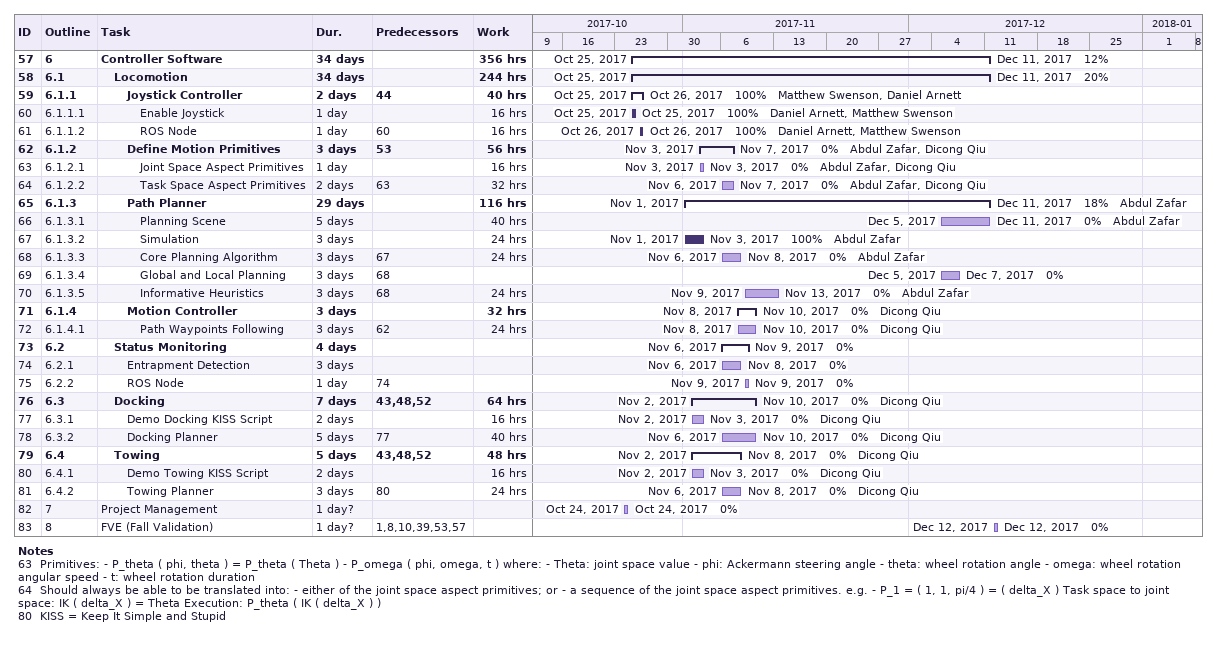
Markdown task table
| ID | WBS | Task | Duration | Start | Finish | Predecessors | Resources | % complete | Work (h) |
|---|---|---|---|---|---|---|---|---|---|
| 57 | 6 | **Controller Software** | 34d | 2017-10-25 | 2017-12-11 |  |  | 12 | 356 |
| 58 | 6.1 | **Locomotion** | 34d | 2017-10-25 | 2017-12-11 |  |  | 20 | 244 |
| 59 | 6.1.1 | **Joystick Controller** | 2d | 2017-10-25 | 2017-10-26 | 44 | Matthew Swenson, Daniel Arnett | 100 | 40 |
| 60 | 6.1.1.1 | Enable Joystick | 1d | 2017-10-25 | 2017-10-25 |  | Daniel Arnett, Matthew Swenson | 100 | 16 |
| 61 | 6.1.1.2 | ROS Node | 1d | 2017-10-26 | 2017-10-26 | 60 | Daniel Arnett, Matthew Swenson | 100 | 16 |
| 62 | 6.1.2 | **Define Motion Primitives** | 3d | 2017-11-03 | 2017-11-07 | 53 | Abdul Zafar, Dicong Qiu | 0 | 56 |
| 63 | 6.1.2.1 | Joint Space Aspect Primitives | 1d | 2017-11-03 | 2017-11-03 |  | Abdul Zafar, Dicong Qiu | 0 | 16 |
| 64 | 6.1.2.2 | Task Space Aspect Primitives | 2d | 2017-11-06 | 2017-11-07 | 63 | Abdul Zafar, Dicong Qiu | 0 | 32 |
| 65 | 6.1.3 | **Path Planner** | 29d | 2017-11-01 | 2017-12-11 |  | Abdul Zafar | 18 | 116 |
| 66 | 6.1.3.1 | Planning Scene | 5d | 2017-12-05 | 2017-12-11 |  | Abdul Zafar | 0 | 40 |
| 67 | 6.1.3.2 | Simulation | 3d | 2017-11-01 | 2017-11-03 |  | Abdul Zafar | 100 | 24 |
| 68 | 6.1.3.3 | Core Planning Algorithm | 3d | 2017-11-06 | 2017-11-08 | 67 | Abdul Zafar | 0 | 24 |
| 69 | 6.1.3.4 | Global and Local Planning | 3d | 2017-12-05 | 2017-12-07 | 68 |  | 0 |  |
| 70 | 6.1.3.5 | Informative Heuristics | 3d | 2017-11-09 | 2017-11-13 | 68 | Abdul Zafar | 0 | 24 |
| 71 | 6.1.4 | **Motion Controller** | 3d | 2017-11-08 | 2017-11-10 |  | Dicong Qiu | 0 | 32 |
| 72 | 6.1.4.1 | Path Waypoints Following | 3d | 2017-11-08 | 2017-11-10 | 62 | Dicong Qiu | 0 | 24 |
| 73 | 6.2 | **Status Monitoring** | 4d | 2017-11-06 | 2017-11-09 |  |  | 0 |  |
| 74 | 6.2.1 | Entrapment Detection | 3d | 2017-11-06 | 2017-11-08 |  |  | 0 |  |
| 75 | 6.2.2 | ROS Node | 1d | 2017-11-09 | 2017-11-09 | 74 |  | 0 |  |
| 76 | 6.3 | **Docking** | 7d | 2017-11-02 | 2017-11-10 | 43, 48, 52 | Dicong Qiu | 0 | 64 |
| 77 | 6.3.1 | Demo Docking KISS Script | 2d | 2017-11-02 | 2017-11-03 |  | Dicong Qiu | 0 | 16 |
| 78 | 6.3.2 | Docking Planner | 5d | 2017-11-06 | 2017-11-10 | 77 | Dicong Qiu | 0 | 40 |
| 79 | 6.4 | **Towing** | 5d | 2017-11-02 | 2017-11-08 | 43, 48, 52 | Dicong Qiu | 0 | 48 |
| 80 | 6.4.1 | Demo Towing KISS Script | 2d | 2017-11-02 | 2017-11-03 |  | Dicong Qiu | 0 | 16 |
| 81 | 6.4.2 | Towing Planner | 3d | 2017-11-06 | 2017-11-08 | 80 | Dicong Qiu | 0 | 24 |
| 82 | 7 | Project Management | 1d? | 2017-10-24 | 2017-10-24 |  |  | 0 |  |
| 83 | 8 | FVE (Fall Validation) | 1d? | 2017-12-12 | 2017-12-12 | 1, 8, 10, 39, 53, 57 |  | 0 |  |

Notes
- 63: Primitives: - P_theta ( phi, theta ) = P_theta ( Theta ) - P_omega ( phi, omega, t ) where: - Theta: joint space value - phi: Ackermann steering angle - theta: wheel rotation angle - omega: wheel rotation angular speed - t: wheel rotation duration
- 64: Should always be able to be translated into: - either of the joint space aspect primitives; or - a sequence of the joint space aspect primitives. e.g. - P_1 = ( 1, 1, pi/4 ) = ( delta_X ) Task space to joint space: IK ( delta_X ) = Theta Execution: P_theta ( IK ( delta_X ) )
- 80: KISS = Keep It Simple and Stupid
